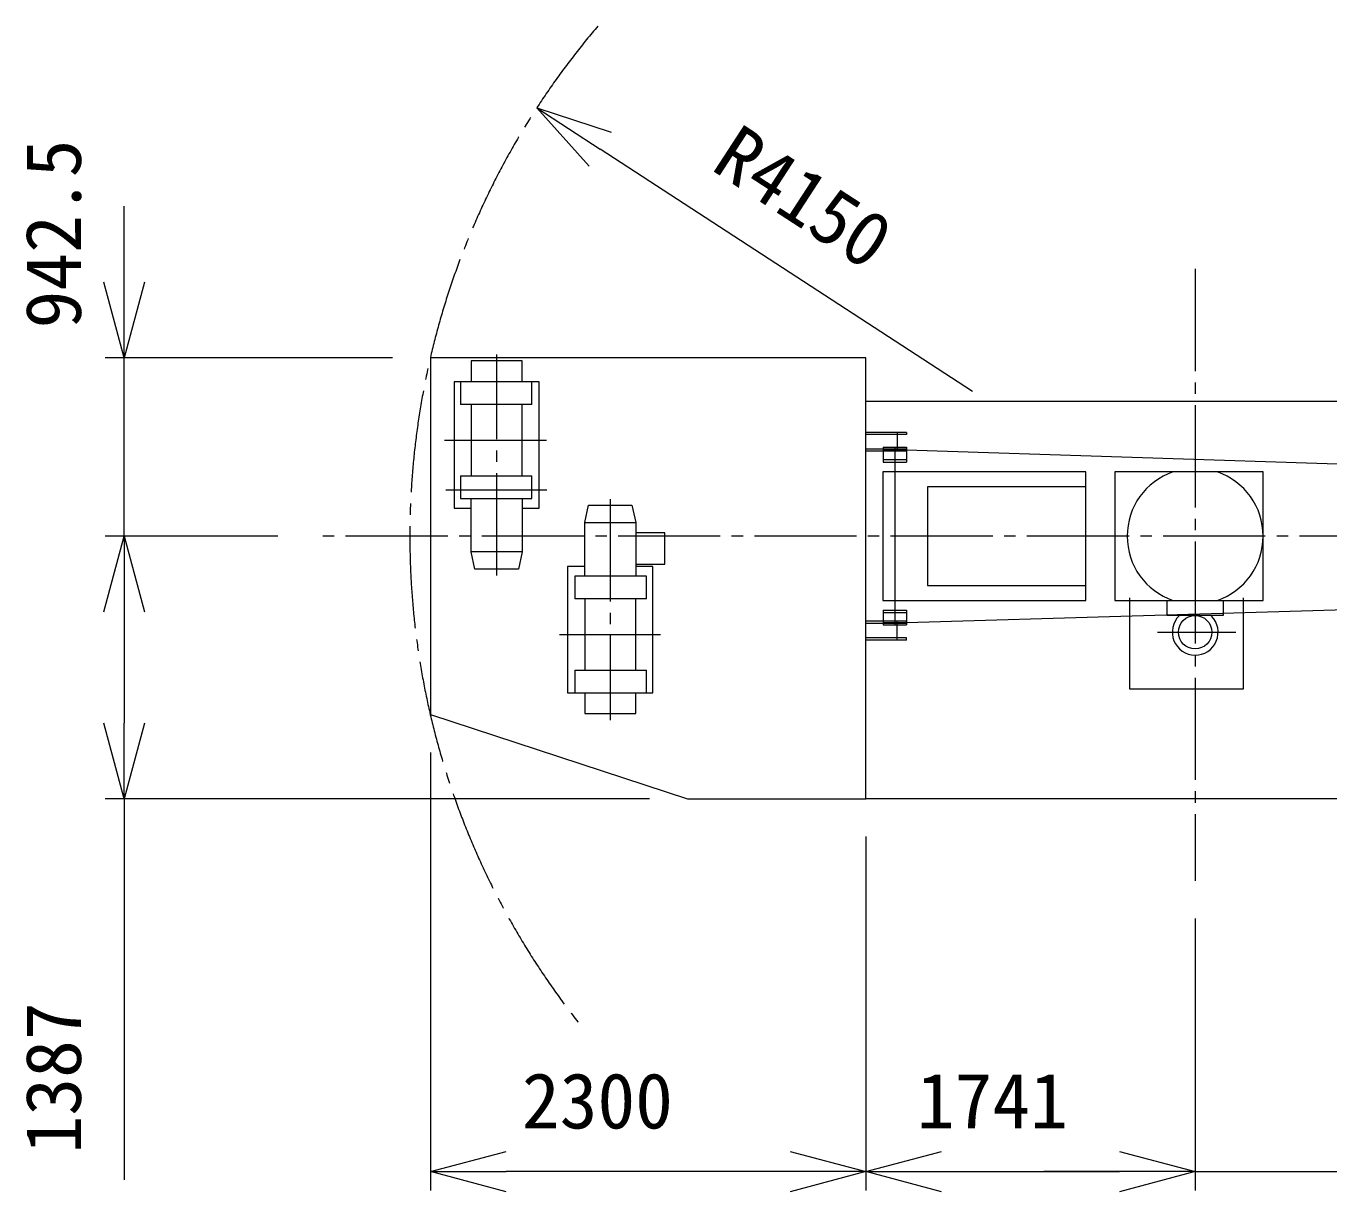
# Model space of a CAD drawing. Units: millimetres, scale not verified. Extents: x -17479 to 17501, y -24773 to 27267.
# Drawn here: x -17479 to -10594, y 18661 to 24820 of the extents above; entities that cross this region are included whole.
import ezdxf
from ezdxf.enums import TextEntityAlignment as Align

# ---------------------------------------------------------------- set-up
doc = ezdxf.new("R2010")
doc.units = ezdxf.units.MM
doc.header["$LTSCALE"] = 60
doc.linetypes.add('CHAIN2', pattern=[12, 9, -1, 1, -1])
for name, color, linetype, lineweight in [('0-3_05 寸法', 7, 'Continuous', 18), ('0-4_10 当社外形線', 3, 'Continuous', 18), ('0-5_12 当社中心線', 3, 'CHAIN2', 18)]:
    doc.layers.add(name, color=color, linetype=linetype, lineweight=lineweight)
doc.styles.add('ＭＳ ゴシック', font='')
doc.styles.get('ＭＳ ゴシック').set_extended_font_data('MS Gothic')

msp = doc.modelspace()

# ---------------------------------------------------------------- linework, layer by layer
at = {"layer": '0-3_05 寸法'}
for p, q in [((-14780.75, 24387.05), (-14445.38, 24169.04)), ((-12477.89, 22890.04), (-14445.38, 24169.04)), ((-16961.18, 23467.68), (-16961.18, 23867.68)), ((-16961.18, 23067.68), (-16961.18, 23467.68)), ((-15542.31, 23067.68), (-17061.18, 23067.68)), ((-16961.18, 22125.18), (-16961.18, 23067.68)), ((-16148.66, 22125.18), (-17061.18, 22125.18)), ((-16148.66, 22125.18), (-17061.18, 22125.18)), ((-16961.18, 22125.18), (-16961.18, 21725.18)), ((-16961.18, 22125.18), (-16961.18, 21725.18)), ((-16961.18, 21725.18), (-16961.18, 21325.18)), ((-16961.18, 21725.18), (-16961.18, 21138.18)), ((-16961.18, 20738.18), (-16961.18, 21138.18)), ((-15342.31, 20982.68), (-15342.31, 18668.64)), ((-14184.81, 20738.18), (-17061.18, 20738.18)), ((-16961.18, 20738.18), (-16961.18, 18724.85)), ((-13042.31, 20538.18), (-13042.31, 18668.64)), ((-13042.31, 20538.18), (-13042.31, 18668.64)), ((-11301.31, 20105.33), (-11301.31, 18668.64)), ((-11301.31, 20105.33), (-11301.31, 18668.64)), ((-15342.31, 18768.64), (-14942.31, 18768.64)), ((-13442.31, 18768.64), (-14942.31, 18768.64)), ((-13042.31, 18768.64), (-13442.31, 18768.64)), ((-13042.31, 18768.64), (-12642.31, 18768.64)), ((-12642.31, 18768.64), (-11701.31, 18768.64)), ((-11701.31, 18768.64), (-12101.31, 18768.64)), ((-11301.31, 18768.64), (-11701.31, 18768.64)), ((-11301.31, 18768.64), (-11701.31, 18768.64)), ((-11301.31, 18768.64), (-10451.31, 18768.64))]:
    msp.add_line(p, q, dxfattribs=at)
for points in [[(-14503.8, 24079.18), (-14780.75, 24387.05), (-14386.96, 24258.9)], [(-16854, 23467.68), (-16961.18, 23067.68), (-17068.36, 23467.68)], [(-17068.36, 21725.18), (-16961.18, 22125.18), (-16854, 21725.18)], [(-17068.36, 21725.18), (-16961.18, 22125.18), (-16854, 21725.18)], [(-16854, 21138.18), (-16961.18, 20738.18), (-17068.36, 21138.18)], [(-14942.31, 18661.46), (-15342.31, 18768.64), (-14942.31, 18875.82)], [(-13442.31, 18875.82), (-13042.31, 18768.64), (-13442.31, 18661.46)], [(-12642.31, 18661.46), (-13042.31, 18768.64), (-12642.31, 18875.82)], [(-11701.31, 18875.82), (-11301.31, 18768.64), (-11701.31, 18661.46)], [(-11701.31, 18875.82), (-11301.31, 18768.64), (-11701.31, 18661.46)]]:
    msp.add_lwpolyline(points, dxfattribs=at)
at = {"layer": '0-4_10 当社外形線'}
for p, q in [((-15184.38, 22940.99), (-15184.38, 22820.99)), ((-14806.07, 22820.99), (-14806.07, 22940.99)), ((-14806.07, 22820.99), (-15184.38, 22820.99)), ((-15127.31, 22820.99), (-15127.31, 22444.61)), ((-14857.31, 22444.61), (-14857.31, 22820.99)), ((-12827.14, 22673.68), (-13042.31, 22673.68)), ((-12876.32, 22673.68), (-12876.32, 22573.69)), ((-12827.14, 22585.69), (-13042.31, 22585.69)), ((-12950.49, 22595.59), (-12827.46, 22595.59)), ((-12950.49, 22595.59), (-12950.49, 22516.07)), ((-12888.98, 22595.59), (-12888.98, 21656.38)), ((-12827.46, 22595.59), (-12827.46, 22516.07)), ((-12827.11, 22586.59), (-12827.11, 22574.58)), ((-12827.14, 22573.69), (-13042.31, 22573.69)), ((-12950.49, 22582.08), (-12827.46, 22582.08)), ((-12950.49, 22529.57), (-12827.46, 22529.57)), ((-12950.49, 22516.07), (-12827.46, 22516.07)), ((-12827.46, 22582.08), (-10054.86, 22492.07)), ((-15184.38, 22444.61), (-14806.07, 22444.61)), ((-15127.31, 22273.94), (-15127.31, 22324.61)), ((-14527.31, 22197.25), (-14257.31, 22197.25)), ((-14857.31, 22041.92), (-15127.31, 22041.92)), ((-14257.31, 21965.24), (-14257.31, 21914.56)), ((-14200.25, 21794.56), (-14578.56, 21794.56)), ((-14527.31, 21794.56), (-14527.31, 21418.18)), ((-14257.31, 21418.18), (-14257.31, 21794.56)), ((-12950.49, 21734.4), (-12827.46, 21734.4)), ((-12950.49, 21734.4), (-12950.49, 21656.38)), ((-12950.49, 21722.4), (-12827.46, 21722.4)), ((-12827.46, 21668.39), (-10054.86, 21750.9)), ((-12827.46, 21734.4), (-12827.46, 21656.38)), ((-12827.14, 21676.68), (-13042.31, 21676.68)), ((-12827.14, 21664.68), (-13042.31, 21664.68)), ((-12950.49, 21668.39), (-12827.46, 21668.39)), ((-12950.49, 21656.38), (-12827.46, 21656.38)), ((-12876.32, 21576.68), (-12876.32, 21676.68)), ((-12827.11, 21663.78), (-12827.11, 21675.78)), ((-12827.14, 21576.68), (-13042.31, 21576.68)), ((-14578.56, 21418.18), (-14578.56, 21298.18)), ((-14578.56, 21418.18), (-14200.25, 21418.18)), ((-14200.25, 21298.18), (-14200.25, 21418.18))]:
    msp.add_line(p, q, dxfattribs=at)
for points in [[(-13042.31, 22838.18), (-13042.31, 23067.68), (-15342.31, 23067.68), (-15342.31, 21182.68), (-13984.81, 20738.18), (-13042.31, 20738.18)], [(-14857.31, 22940.99), (-14857.31, 23050.99), (-15127.31, 23050.99), (-15127.31, 22940.99)], [(-14767.31, 22940.99), (-15217.31, 22940.99), (-15217.31, 22273.94), (-15127.31, 22273.94)], [(-14857.31, 22273.94), (-14767.31, 22273.94), (-14767.31, 22940.99)], [(-12827.14, 22673.68), (-12827.14, 22661.69), (-13042.31, 22661.69)], [(-15184.38, 22444.61), (-15184.38, 22324.61), (-14806.07, 22324.61), (-14806.07, 22444.61)], [(-11878.27, 22385.18), (-12716.46, 22385.18), (-12716.46, 21865.18), (-11878.27, 21865.18)], [(-14857.31, 22324.61), (-14857.31, 22041.92), (-14877.31, 21950.99), (-15107.31, 21950.99), (-15127.31, 22041.92), (-15127.31, 22273.94)], [(-14527.31, 21914.56), (-14527.31, 22197.25), (-14507.31, 22288.18), (-14277.31, 22288.18), (-14257.31, 22197.25), (-14257.31, 21965.24)], [(-14257.31, 21978.18), (-14103.19, 21978.18), (-14103.19, 22142.24), (-14257.31, 22142.24)], [(-14617.31, 21298.18), (-14167.31, 21298.18), (-14167.31, 21965.24), (-14257.31, 21965.24)], [(-14527.31, 21965.24), (-14617.31, 21965.24), (-14617.31, 21298.18)], [(-14200.25, 21794.56), (-14200.25, 21914.56), (-14578.56, 21914.56), (-14578.56, 21794.56)], [(-11649.05, 21800.18), (-11649.05, 21318.36), (-11045.61, 21318.36), (-11045.61, 21800.18)], [(-11451.31, 21785.18), (-11451.31, 21707.76), (-11151.31, 21707.76), (-11151.31, 21785.18)], [(-12827.14, 21576.68), (-12827.14, 21588.68), (-13042.31, 21588.68)], [(-14527.31, 21298.18), (-14527.31, 21188.18), (-14257.31, 21188.18), (-14257.31, 21298.18)]]:
    msp.add_lwpolyline(points, dxfattribs=at)
for points in [[(-13042.31, 22838.18), (-10451.31, 22838.18), (-10451.31, 20738.18), (-13042.31, 20738.18)], [(-12951.21, 21785.18), (-11878.27, 21785.18), (-11878.27, 22465.18), (-12951.21, 22465.18)], [(-11726.38, 21785.18), (-10942.04, 21785.18), (-10942.04, 22465.18), (-11726.38, 22465.18)]]:
    msp.add_lwpolyline(points, close=True, dxfattribs=at)
msp.add_circle((-11301.31, 21618.01), 88.38, dxfattribs=at)
for centre, radius, start, end in [((-11301.31, 22125.18), 359.27, 108.85137, 251.14863), ((-11301.31, 22125.18), 359.27, 288.85137, 71.14863), ((-11301.07, 21618.01), 120.99, 134.06081, 44.56921)]:
    msp.add_arc(centre, radius, start, end, dxfattribs=at)
at = {"layer": '0-5_12 当社中心線'}
for p, q in [((-11301.31, 23537.54), (-11301.31, 20305.33)), ((-14992.31, 21918.29), (-14992.31, 23085.34)), ((-15268.68, 22632.8), (-14701.42, 22632.8)), ((-15261.14, 22369.18), (-14726.49, 22369.18)), ((-14392.31, 22320.89), (-14392.31, 21153.83)), ((10669.43, 22125.18), (-15948.66, 22125.18)), ((-14661.14, 21606.37), (-14126.49, 21606.37)), ((-11499.92, 21618.01), (-11085.65, 21618.01))]:
    msp.add_line(p, q, dxfattribs=at)
msp.add_arc((-11301.31, 22125.18), 4150, 139.51272, 218.50603, dxfattribs=at)

# ---------------------------------------------------------------- texts
at = {"layer": '0-3_05 寸法', "style": 'ＭＳ ゴシック'}
for s, rotation, p in [('R4150', 326.973, (-13916.33, 23992.1)), ('942.5', 90, (-17101.18, 23222.7)), ('1387', 90, (-17101.18, 18864.85))]:
    msp.add_text(s, height=293.3, rotation=rotation, dxfattribs=at).set_placement(p, align=Align.BOTTOM_LEFT)
for s, p in [('2300', (-14858.98, 18908.64)), ('1741', (-12771.81, 18908.64))]:
    msp.add_text(s, height=293.3, dxfattribs=at).set_placement(p, align=Align.BOTTOM_LEFT)

doc.saveas('drawing.dxf')
